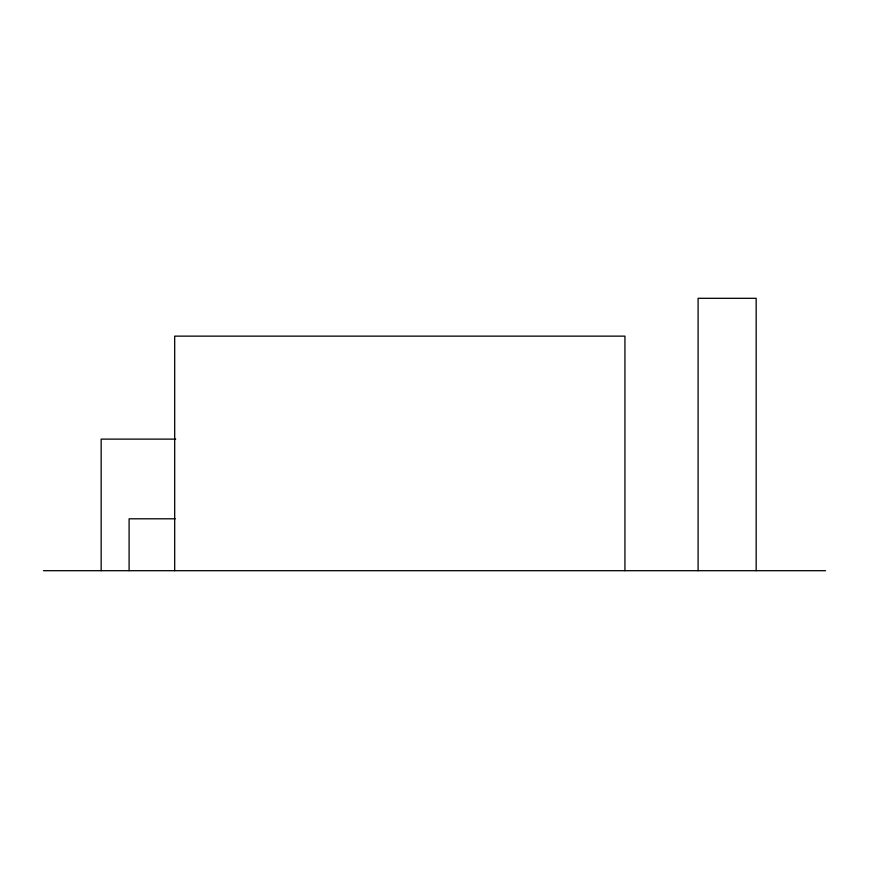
<?xml version="1.0" encoding="UTF-8"?>
<svg xmlns="http://www.w3.org/2000/svg" width="869" height="869" viewBox="0 0 869 869"><rect width="100%" height="100%" fill="white"/><g stroke="black" fill="none" stroke-linecap="round" stroke-linejoin="round"><path stroke-width="1.3" d="M175.69 439.117L101.162 439.117L101.162 570.694M175.147 518.804L129.101 518.804L129.101 570.694M43.45 570.694L825.55 570.694M756.171 570.694L756.171 298.306L698.1 298.306L698.1 570.694M624.941 570.694L624.941 336.14L174.691 336.14L174.691 570.694"/></g></svg>
